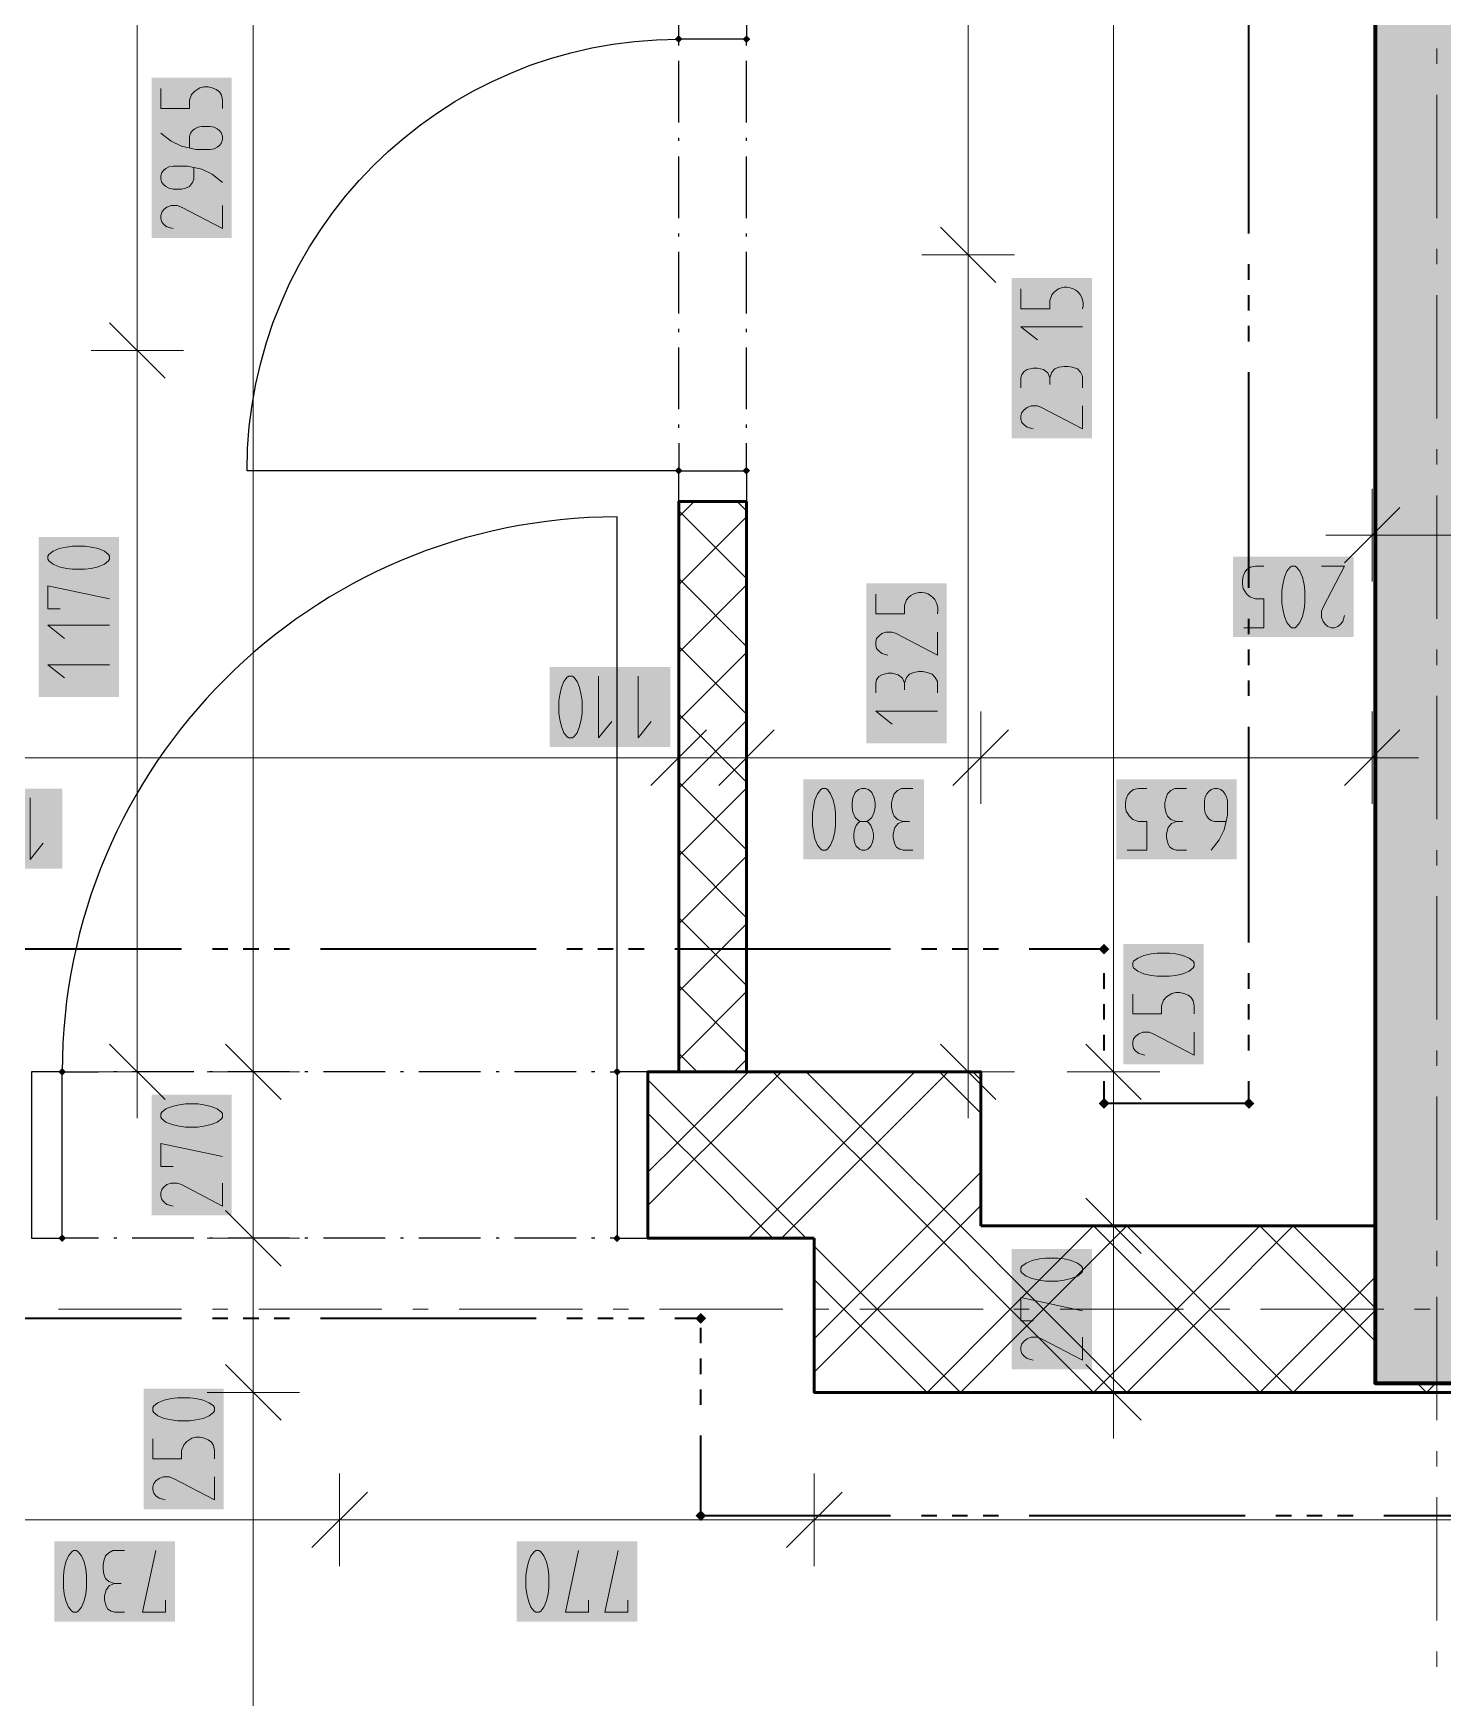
# Model space of a CAD drawing. Header units: millimetres. Extents: x 0 to 594, y 0 to 420.
# Drawn here: x 214.18 to 235.12, y 231.78 to 256.5 of the extents above; entities that cross this region are included whole.
import ezdxf

# ---------------------------------------------------------------- set-up
doc = ezdxf.new("R2010")
doc.units = ezdxf.units.MM
doc.header["$LTSCALE"] = 8
for name, color, linetype in [('PDF_Dvere', 7, 'Continuous'), ('PDF_Koty delkove', 7, 'Continuous'), ('PDF_Osy hlavni', 7, 'Continuous'), ('PDF_Pozarni useky', 7, 'Continuous'), ('PDF_Pricky zdene', 7, 'Continuous'), ('PDF_Steny akusticke', 7, 'Continuous'), ('PDF_Steny obvodove nosne', 7, 'Continuous')]:
    doc.layers.add(name, color=color, linetype=linetype)

msp = doc.modelspace()

# ---------------------------------------------------------------- linework, layer by layer
at = {"layer": 'PDF_Dvere', "lineweight": 25}
for points in [[(224.772, 256.874), (224.772, 256.416), (223.765, 256.416), (223.765, 256.874)], [(224.772, 250.005), (224.772, 249.547), (223.765, 249.547), (223.765, 250.005)], [(214.148, 238.603), (214.606, 238.603), (214.606, 241.075), (214.148, 241.075)], [(222.849, 238.603), (223.307, 238.603), (223.307, 241.075), (222.849, 241.075)]]:
    msp.add_lwpolyline(points, close=True, dxfattribs=at)
for points in [[(223.765, 250.415), (223.765, 250.005), (217.353, 250.005, -0.414213), (223.765, 256.416)], [(222.746, 241.075), (222.849, 241.075), (222.849, 249.318, 0.414212), (214.606, 241.075), (215.144, 241.075)]]:
    msp.add_lwpolyline(points, format="xyb", dxfattribs=at)
for points in [[(223.765, 256.323), (223.765, 256.368)], [(224.772, 256.323), (224.772, 256.368)], [(223.765, 255.178), (223.765, 256.094)], [(224.772, 255.178), (224.772, 256.094)], [(223.765, 254.903), (223.765, 254.949)], [(224.772, 254.903), (224.772, 254.949)], [(223.765, 253.758), (223.765, 254.674)], [(224.772, 253.758), (224.772, 254.674)], [(223.765, 253.483), (223.765, 253.529)], [(224.772, 253.483), (224.772, 253.529)], [(223.765, 252.339), (223.765, 253.254)], [(224.772, 252.339), (224.772, 253.254)], [(223.765, 252.064), (223.765, 252.11)], [(224.772, 252.064), (224.772, 252.11)], [(223.765, 250.919), (223.765, 251.835)], [(224.772, 250.919), (224.772, 251.835)], [(223.765, 250.644), (223.765, 250.69)], [(224.772, 250.644), (224.772, 250.69)], [(224.772, 250.005), (224.772, 250.415)], [(215.419, 241.075), (215.373, 241.075)], [(216.564, 241.075), (215.648, 241.075)], [(216.839, 241.075), (216.793, 241.075)], [(217.984, 241.075), (217.068, 241.075)], [(218.258, 241.075), (218.213, 241.075)], [(219.403, 241.075), (218.487, 241.075)], [(219.678, 241.075), (219.632, 241.075)], [(220.823, 241.075), (219.907, 241.075)], [(221.098, 241.075), (221.052, 241.075)], [(222.242, 241.075), (221.327, 241.075)], [(222.517, 241.075), (222.471, 241.075)], [(215.144, 238.603), (214.606, 238.603)], [(215.419, 238.603), (215.373, 238.603)], [(216.564, 238.603), (215.648, 238.603)], [(216.839, 238.603), (216.793, 238.603)], [(217.984, 238.603), (217.068, 238.603)], [(218.258, 238.603), (218.213, 238.603)], [(219.403, 238.603), (218.487, 238.603)], [(219.678, 238.603), (219.632, 238.603)], [(220.823, 238.603), (219.907, 238.603)], [(221.098, 238.603), (221.052, 238.603)], [(222.242, 238.603), (221.327, 238.603)], [(222.517, 238.603), (222.471, 238.603)], [(222.849, 238.603), (222.746, 238.603)]]:
    msp.add_lwpolyline(points, dxfattribs=at)
at = {"layer": 'PDF_Dvere', "lineweight": 25, "transparency": 33554559}
for points in [[(223.765, 256.359), (223.707, 256.416), (223.822, 256.416), (223.765, 256.474)], [(224.772, 256.359), (224.715, 256.416), (224.829, 256.416), (224.772, 256.474)], [(223.765, 249.948), (223.707, 250.005), (223.822, 250.005), (223.765, 250.062)], [(224.772, 249.948), (224.715, 250.005), (224.829, 250.005), (224.772, 250.062)], [(214.663, 241.075), (214.606, 241.018), (214.606, 241.133), (214.549, 241.075)], [(222.906, 241.075), (222.849, 241.018), (222.849, 241.133), (222.792, 241.075)], [(214.663, 238.603), (214.606, 238.545), (214.606, 238.66), (214.549, 238.603)], [(222.906, 238.603), (222.849, 238.545), (222.849, 238.66), (222.792, 238.603)]]:
    msp.add_solid(points, dxfattribs=at)
at = {"layer": 'PDF_Koty delkove', "lineweight": 18}
for points in [[(217.445, 145.412), (217.445, 177.641), (217.445, 178.992), (217.445, 192.742), (217.445, 199.815), (217.445, 201.143), (217.445, 202.517), (217.445, 220.102), (217.445, 222.575), (217.445, 236.313), (217.445, 238.603), (217.445, 241.075), (217.445, 268.231), (217.445, 269.559), (217.445, 288.838), (217.445, 313.476), (217.445, 316.956)], [(230.224, 236.313), (230.224, 237.458), (230.224, 238.786), (230.224, 241.075), (230.224, 241.256), (230.224, 262.278), (230.224, 263.606), (230.224, 269.559)], [(215.722, 241.075), (215.722, 251.791), (215.722, 263.652), (215.722, 268.231)], [(228.066, 241.075), (228.066, 253.211), (228.066, 262.278)], [(216.072, 255.681), (216.072, 255.388), (216.498, 255.388), (216.498, 255.51), (216.529, 255.595), (216.575, 255.645), (216.651, 255.693), (216.712, 255.705), (216.773, 255.705), (216.834, 255.693), (216.895, 255.669), (216.941, 255.632), (216.972, 255.584), (216.987, 255.51), (216.987, 255.388)], [(216.498, 254.801), (216.498, 254.972), (216.514, 255.021), (216.544, 255.057), (216.575, 255.082), (216.62, 255.106), (216.681, 255.118), (216.803, 255.118), (216.865, 255.106), (216.91, 255.082), (216.941, 255.057), (216.972, 255.021), (216.987, 254.972), (216.987, 254.923), (216.972, 254.874), (216.941, 254.837), (216.91, 254.813), (216.865, 254.788), (216.803, 254.776), (216.59, 254.776), (216.377, 254.825), (216.224, 254.898), (216.072, 255.021)], [(216.987, 254.287), (216.834, 254.409), (216.681, 254.483), (216.468, 254.531), (216.254, 254.531), (216.193, 254.519), (216.148, 254.495), (216.117, 254.47), (216.086, 254.434), (216.072, 254.384), (216.072, 254.336), (216.086, 254.287), (216.117, 254.25), (216.148, 254.226), (216.193, 254.201), (216.254, 254.188), (216.377, 254.188), (216.437, 254.201)], [(216.437, 254.201), (216.498, 254.226), (216.544, 254.287), (216.56, 254.336), (216.56, 254.507)], [(216.987, 253.944), (216.987, 253.601), (216.377, 253.92), (216.315, 253.944), (216.224, 253.944), (216.163, 253.92), (216.117, 253.883), (216.086, 253.846), (216.072, 253.797), (216.072, 253.749), (216.086, 253.7), (216.117, 253.663), (216.163, 253.626), (216.254, 253.601)], [(228.478, 252.799), (227.653, 253.623)], [(228.752, 253.211), (228.066, 253.211), (227.379, 253.211)], [(216.134, 251.379), (215.31, 252.203)], [(229.766, 252.142), (228.85, 252.142), (229.094, 251.947)], [(216.409, 251.791), (215.722, 251.791), (215.035, 251.791)], [(228.85, 251.237), (228.85, 251.384), (228.865, 251.433), (228.896, 251.481), (228.942, 251.506), (229.033, 251.53), (229.094, 251.53), (229.186, 251.506), (229.247, 251.457), (229.277, 251.384), (229.277, 251.286)], [(229.766, 251.237), (229.766, 251.408), (229.735, 251.469), (229.689, 251.518), (229.613, 251.542), (229.552, 251.555), (229.491, 251.555), (229.414, 251.542), (229.354, 251.518), (229.308, 251.469), (229.277, 251.384)], [(229.766, 250.968), (229.766, 250.625), (229.155, 250.943), (229.094, 250.968), (229.002, 250.968), (228.942, 250.943), (228.896, 250.907), (228.865, 250.87), (228.85, 250.821), (228.85, 250.772), (228.865, 250.723), (228.896, 250.686), (228.942, 250.65), (229.033, 250.625)], [(234.068, 249.734), (234.068, 249.047), (234.068, 248.36)], [(234.48, 249.459), (233.656, 248.635)], [(234.068, 249.047), (233.381, 249.047)], [(268.276, 249.047), (267.269, 249.047), (262.879, 249.047), (257.148, 249.047), (237.457, 249.047), (235.946, 249.047), (234.068, 249.047)], [(232.163, 247.673), (232.457, 247.673), (232.457, 248.1), (232.334, 248.1), (232.249, 248.131), (232.2, 248.177), (232.152, 248.253), (232.139, 248.313), (232.139, 248.375), (232.152, 248.436), (232.176, 248.497), (232.213, 248.542), (232.261, 248.574), (232.334, 248.589), (232.457, 248.589)], [(232.873, 247.673), (232.922, 247.673), (232.946, 247.688), (232.995, 247.749), (233.032, 247.841), (233.057, 247.948), (233.069, 248.039), (233.069, 248.222), (233.057, 248.313), (233.032, 248.421), (232.995, 248.512), (232.946, 248.574), (232.922, 248.589), (232.873, 248.589), (232.848, 248.574), (232.8, 248.512), (232.763, 248.421), (232.739, 248.313), (232.726, 248.222)], [(233.313, 248.589), (233.656, 248.589), (233.338, 247.978), (233.313, 247.917), (233.313, 247.825), (233.338, 247.765), (233.374, 247.719), (233.411, 247.688), (233.46, 247.673), (233.509, 247.673), (233.558, 247.688), (233.594, 247.719), (233.631, 247.765), (233.656, 247.855)], [(214.578, 247.954), (214.395, 247.954), (214.395, 248.297), (215.311, 248.102)], [(232.726, 248.222), (232.726, 248.039), (232.739, 247.948), (232.763, 247.841), (232.8, 247.749), (232.848, 247.688), (232.873, 247.673)], [(215.311, 247.71), (214.395, 247.71), (214.639, 247.514)], [(227.608, 247.608), (227.608, 247.265), (226.997, 247.584), (226.935, 247.608), (226.844, 247.608), (226.783, 247.584), (226.738, 247.547), (226.706, 247.511), (226.692, 247.461), (226.692, 247.413), (226.706, 247.364), (226.738, 247.327), (226.783, 247.29), (226.874, 247.265)], [(215.311, 247.123), (214.395, 247.123), (214.639, 246.927)], [(227.608, 246.703), (227.608, 246.874), (227.576, 246.935), (227.531, 246.984), (227.455, 247.009), (227.393, 247.021), (227.332, 247.021), (227.256, 247.009), (227.195, 246.984), (227.15, 246.935), (227.119, 246.85)], [(222.574, 246.952), (222.574, 246.036), (222.77, 246.28)], [(223.161, 246.952), (223.161, 246.036), (223.357, 246.28)], [(226.692, 246.703), (226.692, 246.85), (226.706, 246.899), (226.738, 246.948), (226.783, 246.973), (226.874, 246.997), (226.935, 246.997), (227.027, 246.973), (227.088, 246.923), (227.119, 246.85), (227.119, 246.752)], [(223.765, 246.428), (223.765, 245.741), (223.765, 245.054)], [(224.772, 246.428), (224.772, 245.741), (224.772, 245.054)], [(227.608, 246.434), (226.692, 246.434), (226.935, 246.239)], [(228.252, 246.428), (228.252, 245.741), (228.252, 245.054)], [(234.068, 246.428), (234.068, 245.741), (234.068, 245.054)], [(224.177, 246.153), (223.353, 245.329)], [(225.184, 246.153), (224.36, 245.329)], [(228.664, 246.153), (227.84, 245.329)], [(234.48, 246.153), (233.656, 245.329)], [(234.068, 245.741), (231.65, 245.741), (230.298, 245.741), (228.252, 245.741), (224.772, 245.741), (223.765, 245.741), (210.576, 245.741)], [(234.068, 245.741), (234.755, 245.741)], [(225.754, 244.916), (225.754, 244.733), (225.766, 244.642), (225.79, 244.535), (225.827, 244.443), (225.875, 244.382), (225.9, 244.367), (225.949, 244.367), (225.974, 244.382), (226.022, 244.443), (226.059, 244.535), (226.084, 244.642), (226.096, 244.733), (226.096, 244.916), (226.084, 245.007), (226.059, 245.115), (226.022, 245.206), (225.974, 245.268), (225.949, 245.283)], [(225.949, 245.283), (225.9, 245.283), (225.875, 245.268), (225.827, 245.206), (225.79, 245.115), (225.766, 245.007), (225.754, 244.916)], [(226.585, 244.81), (226.634, 244.855), (226.671, 244.931), (226.683, 245.007), (226.683, 245.069), (226.671, 245.145), (226.634, 245.222), (226.585, 245.268), (226.536, 245.283), (226.488, 245.283), (226.438, 245.268), (226.389, 245.222), (226.353, 245.145), (226.341, 245.069)], [(227.246, 245.283), (227.075, 245.283), (227.014, 245.252), (226.965, 245.206), (226.94, 245.13), (226.928, 245.069), (226.928, 245.007), (226.94, 244.931), (226.965, 244.871), (227.014, 244.825), (227.099, 244.794)], [(230.426, 244.367), (230.719, 244.367), (230.719, 244.794), (230.597, 244.794), (230.512, 244.825), (230.463, 244.871), (230.414, 244.947), (230.402, 245.007), (230.402, 245.069), (230.414, 245.13), (230.438, 245.191), (230.475, 245.236), (230.524, 245.268), (230.597, 245.283), (230.719, 245.283)], [(231.136, 245.283), (231.075, 245.252), (231.026, 245.206), (231.001, 245.13), (230.989, 245.069), (230.989, 245.007), (231.001, 244.931), (231.026, 244.871), (231.075, 244.825), (231.16, 244.794)], [(231.307, 245.283), (231.136, 245.283)], [(231.894, 244.794), (231.723, 244.794), (231.674, 244.81), (231.637, 244.84), (231.613, 244.871), (231.588, 244.916), (231.576, 244.977), (231.576, 245.099), (231.588, 245.16), (231.613, 245.206), (231.637, 245.236), (231.674, 245.268), (231.723, 245.283), (231.771, 245.283), (231.82, 245.268), (231.857, 245.236), (231.881, 245.206), (231.906, 245.16), (231.919, 245.099), (231.919, 244.886), (231.869, 244.672), (231.796, 244.519), (231.674, 244.367)], [(214.13, 245.144), (214.13, 244.228), (214.325, 244.472)], [(226.341, 245.069), (226.341, 245.007), (226.353, 244.931), (226.389, 244.855), (226.438, 244.81), (226.463, 244.794), (226.561, 244.794), (226.585, 244.81)], [(226.561, 244.794), (226.585, 244.779), (226.622, 244.733), (226.646, 244.672), (226.659, 244.611), (226.659, 244.55), (226.646, 244.489), (226.622, 244.428), (226.573, 244.382), (226.536, 244.367), (226.488, 244.367), (226.451, 244.382), (226.402, 244.428), (226.377, 244.489), (226.365, 244.55), (226.365, 244.611), (226.377, 244.672), (226.402, 244.733), (226.438, 244.779), (226.463, 244.794)], [(227.246, 244.367), (227.099, 244.367), (227.05, 244.382), (227.001, 244.413), (226.976, 244.459), (226.952, 244.55), (226.952, 244.611), (226.976, 244.703), (227.025, 244.764), (227.099, 244.794), (227.196, 244.794)], [(231.307, 244.367), (231.16, 244.367), (231.111, 244.382), (231.062, 244.413), (231.037, 244.459), (231.013, 244.55), (231.013, 244.611), (231.037, 244.703), (231.086, 244.764), (231.16, 244.794), (231.257, 244.794)], [(231.058, 242.839), (230.875, 242.839), (230.784, 242.826), (230.677, 242.802), (230.586, 242.765), (230.524, 242.717), (230.51, 242.692), (230.51, 242.643), (230.524, 242.618), (230.586, 242.57), (230.677, 242.533), (230.784, 242.508), (230.875, 242.496), (231.058, 242.496)], [(231.058, 242.496), (231.15, 242.508), (231.257, 242.533), (231.348, 242.57), (231.41, 242.618), (231.425, 242.643), (231.425, 242.692), (231.41, 242.717), (231.348, 242.765), (231.257, 242.802), (231.15, 242.826), (231.058, 242.839)], [(230.51, 242.227), (230.51, 241.934), (230.936, 241.934), (230.936, 242.056), (230.967, 242.141), (231.013, 242.191), (231.089, 242.239), (231.15, 242.251), (231.211, 242.251), (231.272, 242.239), (231.333, 242.215), (231.379, 242.178), (231.41, 242.13), (231.425, 242.056), (231.425, 241.934)], [(231.425, 241.664), (231.425, 241.322), (230.815, 241.64), (230.753, 241.664), (230.662, 241.664), (230.601, 241.64), (230.555, 241.603), (230.524, 241.567), (230.51, 241.518), (230.51, 241.469), (230.524, 241.42), (230.555, 241.383), (230.601, 241.347), (230.692, 241.322)], [(216.134, 240.663), (215.31, 241.488)], [(217.857, 240.663), (217.033, 241.488)], [(228.478, 240.663), (227.653, 241.488)], [(230.636, 240.663), (229.812, 241.488)], [(216.409, 241.075), (215.722, 241.075), (215.035, 241.075)], [(215.722, 241.075), (215.722, 240.388)], [(218.132, 241.075), (217.445, 241.075), (216.758, 241.075)], [(228.752, 241.075), (228.066, 241.075), (227.379, 241.075)], [(228.066, 241.075), (228.066, 240.388)], [(230.911, 241.075), (230.224, 241.075), (229.537, 241.075)], [(216.148, 240.524), (216.086, 240.476), (216.072, 240.451), (216.072, 240.402), (216.086, 240.377), (216.148, 240.329), (216.239, 240.292), (216.346, 240.267), (216.437, 240.255), (216.62, 240.255), (216.712, 240.267), (216.819, 240.292), (216.91, 240.329), (216.972, 240.377), (216.987, 240.402), (216.987, 240.451), (216.972, 240.476), (216.91, 240.524), (216.819, 240.561), (216.712, 240.585), (216.62, 240.598)], [(216.62, 240.598), (216.437, 240.598), (216.346, 240.585), (216.239, 240.561), (216.148, 240.524)], [(216.254, 239.668), (216.072, 239.668), (216.072, 240.01), (216.987, 239.815)], [(216.987, 239.423), (216.987, 239.081), (216.377, 239.399), (216.315, 239.423), (216.224, 239.423), (216.163, 239.399), (216.117, 239.362), (216.086, 239.326), (216.072, 239.277), (216.072, 239.228), (216.086, 239.179), (216.117, 239.142), (216.163, 239.106), (216.254, 239.081)], [(230.636, 238.374), (229.812, 239.198)], [(217.857, 238.19), (217.033, 239.015)], [(230.911, 238.786), (230.224, 238.786), (229.537, 238.786)], [(218.132, 238.603), (217.445, 238.603), (216.758, 238.603)], [(229.399, 238.308), (229.216, 238.308), (229.125, 238.295), (229.018, 238.271), (228.926, 238.234), (228.865, 238.186), (228.85, 238.161), (228.85, 238.113), (228.865, 238.088), (228.926, 238.039), (229.018, 238.003), (229.125, 237.978), (229.216, 237.965), (229.399, 237.965), (229.491, 237.978)], [(229.491, 237.978), (229.598, 238.003), (229.689, 238.039), (229.751, 238.088), (229.766, 238.113), (229.766, 238.161), (229.751, 238.186), (229.689, 238.234), (229.598, 238.271), (229.491, 238.295), (229.399, 238.308)], [(229.033, 237.378), (228.85, 237.378), (228.85, 237.721), (229.766, 237.526)], [(229.766, 237.134), (229.766, 236.791), (229.155, 237.109), (229.094, 237.134), (229.002, 237.134), (228.942, 237.109), (228.896, 237.073), (228.865, 237.036), (228.85, 236.987), (228.85, 236.938), (228.865, 236.889), (228.896, 236.853), (228.942, 236.816), (229.033, 236.791)], [(217.857, 235.901), (217.033, 236.725)], [(230.636, 235.901), (229.812, 236.725)], [(218.132, 236.313), (217.445, 236.313), (216.758, 236.313)], [(230.911, 236.313), (230.224, 236.313), (229.537, 236.313)], [(230.224, 236.313), (230.224, 235.626)], [(215.953, 235.621), (215.953, 235.328), (216.38, 235.328), (216.38, 235.45), (216.411, 235.536), (216.457, 235.585), (216.533, 235.633), (216.593, 235.646), (216.655, 235.646)], [(216.655, 235.646), (216.716, 235.633), (216.776, 235.609), (216.822, 235.572), (216.853, 235.524), (216.869, 235.45), (216.869, 235.328)], [(216.869, 235.059), (216.869, 234.716), (216.258, 235.034), (216.197, 235.059), (216.105, 235.059), (216.045, 235.034), (215.999, 234.998), (215.968, 234.961), (215.953, 234.912), (215.953, 234.863), (215.968, 234.814), (215.999, 234.777), (216.045, 234.741), (216.135, 234.716)], [(218.727, 235.107), (218.727, 234.42), (218.727, 233.733)], [(225.78, 235.107), (225.78, 234.42), (225.78, 233.733)], [(219.14, 234.832), (218.315, 234.008)], [(226.192, 234.832), (225.367, 234.008)], [(276.428, 234.42), (225.78, 234.42), (218.727, 234.42), (212.041, 234.42), (177.604, 234.42), (176.276, 234.42), (164.736, 234.42), (156.493, 234.42), (151.365, 234.42)], [(215.299, 233.931), (215.25, 233.885), (215.225, 233.809), (215.213, 233.748), (215.213, 233.686), (215.225, 233.61), (215.25, 233.55), (215.299, 233.504), (215.384, 233.473)], [(215.531, 233.962), (215.36, 233.962), (215.299, 233.931)], [(216.143, 233.228), (216.143, 233.046), (215.8, 233.046), (215.995, 233.962)], [(222.425, 233.228), (222.425, 233.046), (222.082, 233.046), (222.277, 233.962)], [(223.012, 233.228), (223.012, 233.046), (222.669, 233.046), (222.864, 233.962)], [(215.531, 233.046), (215.384, 233.046), (215.335, 233.061), (215.286, 233.092), (215.261, 233.138), (215.237, 233.228), (215.237, 233.29), (215.261, 233.381), (215.311, 233.443), (215.384, 233.473), (215.481, 233.473)]]:
    msp.add_lwpolyline(points, dxfattribs=at)
for points in [[(228.85, 252.705), (228.85, 252.411), (229.277, 252.411), (229.277, 252.534), (229.308, 252.619, -0.843876), (229.766, 252.411)], [(226.692, 248.171), (226.692, 247.877), (227.119, 247.877), (227.119, 248), (227.15, 248.085, -0.843837), (227.608, 247.877)]]:
    msp.add_lwpolyline(points, format="xyb", dxfattribs=at)
for points in [[(214.944, 248.884), (214.761, 248.884), (214.67, 248.871), (214.563, 248.847), (214.471, 248.811), (214.41, 248.762), (214.395, 248.737), (214.395, 248.689), (214.41, 248.664), (214.471, 248.615), (214.563, 248.579), (214.67, 248.554), (214.761, 248.541), (214.944, 248.541), (215.036, 248.554), (215.143, 248.579), (215.234, 248.615), (215.296, 248.664), (215.311, 248.689), (215.311, 248.737), (215.296, 248.762), (215.234, 248.811), (215.143, 248.847), (215.036, 248.871)], [(221.987, 246.585), (221.987, 246.401), (222, 246.311), (222.024, 246.204), (222.061, 246.112), (222.109, 246.051), (222.134, 246.036), (222.182, 246.036), (222.207, 246.051), (222.256, 246.112), (222.293, 246.204), (222.318, 246.311), (222.33, 246.401), (222.33, 246.585), (222.318, 246.676), (222.293, 246.783), (222.256, 246.875), (222.207, 246.936), (222.182, 246.952), (222.134, 246.952), (222.109, 246.936), (222.061, 246.875), (222.024, 246.783), (222, 246.676)], [(216.502, 236.233), (216.318, 236.233), (216.228, 236.22), (216.121, 236.196), (216.029, 236.159), (215.968, 236.111), (215.953, 236.086), (215.953, 236.038), (215.968, 236.013), (216.029, 235.964), (216.121, 235.927), (216.228, 235.903), (216.318, 235.89), (216.502, 235.89), (216.593, 235.903), (216.7, 235.927), (216.792, 235.964), (216.853, 236.013), (216.869, 236.038), (216.869, 236.086), (216.853, 236.111), (216.792, 236.159), (216.7, 236.196), (216.593, 236.22)], [(214.626, 233.595), (214.626, 233.412), (214.638, 233.321), (214.662, 233.214), (214.699, 233.122), (214.748, 233.061), (214.773, 233.046), (214.821, 233.046), (214.846, 233.061), (214.894, 233.122), (214.931, 233.214), (214.956, 233.321), (214.969, 233.412), (214.969, 233.595), (214.956, 233.686), (214.931, 233.794), (214.894, 233.885), (214.846, 233.946), (214.821, 233.962), (214.773, 233.962), (214.748, 233.946), (214.699, 233.885), (214.662, 233.794), (214.638, 233.686)], [(221.495, 233.595), (221.495, 233.412), (221.507, 233.321), (221.532, 233.214), (221.568, 233.122), (221.617, 233.061), (221.642, 233.046), (221.69, 233.046), (221.715, 233.061), (221.763, 233.122), (221.8, 233.214), (221.825, 233.321), (221.838, 233.412), (221.838, 233.595), (221.825, 233.686), (221.8, 233.794), (221.763, 233.885), (221.715, 233.946), (221.69, 233.962), (221.642, 233.962), (221.617, 233.946), (221.568, 233.885), (221.532, 233.794), (221.507, 233.686)]]:
    msp.add_lwpolyline(points, close=True, dxfattribs=at)
at = {"layer": 'PDF_Koty delkove', "color": 7, "lineweight": 18, "true_color": 0xffffff, "transparency": 33554559}
for points in [[(217.125, 253.464), (217.125, 255.843), (215.934, 253.464), (215.934, 255.843)], [(229.904, 250.487), (229.904, 252.866), (228.713, 250.487), (228.713, 252.866)], [(215.449, 246.642), (215.449, 249.021), (214.258, 246.642), (214.258, 249.021)], [(233.794, 248.726), (232.002, 248.726), (233.794, 247.536), (232.002, 247.536)], [(227.745, 245.954), (227.745, 248.332), (226.554, 245.954), (226.554, 248.332)], [(223.642, 247.089), (221.85, 247.089), (223.642, 245.899), (221.85, 245.899)], [(214.61, 245.282), (212.231, 245.282), (214.61, 244.091), (212.231, 244.091)], [(227.408, 245.421), (225.617, 245.421), (227.408, 244.23), (225.617, 244.23)], [(232.056, 245.421), (230.265, 245.421), (232.056, 244.23), (230.265, 244.23)], [(231.563, 241.184), (231.563, 242.976), (230.372, 241.184), (230.372, 242.976)], [(217.125, 238.943), (217.125, 240.735), (215.934, 238.943), (215.934, 240.735)], [(229.904, 236.654), (229.904, 238.445), (228.713, 236.654), (228.713, 238.445)], [(217.006, 234.578), (217.006, 236.37), (215.816, 234.578), (215.816, 236.37)], [(216.28, 234.099), (214.489, 234.099), (216.28, 232.909), (214.489, 232.909)], [(223.149, 234.099), (221.358, 234.099), (223.149, 232.909), (221.358, 232.909)]]:
    msp.add_solid(points, dxfattribs=at)
at = {"layer": 'PDF_Osy hlavni', "lineweight": 18}
for points in [[(235.03, 256.048), (235.03, 256.277)], [(235.03, 253.758), (235.03, 255.59)], [(235.03, 253.071), (235.03, 253.3)], [(235.03, 250.782), (235.03, 252.613)], [(235.03, 250.095), (235.03, 250.324)], [(235.03, 247.805), (235.03, 249.637)], [(235.03, 247.118), (235.03, 247.347)], [(235.03, 244.828), (235.03, 246.66)], [(235.03, 244.141), (235.03, 244.37)], [(235.03, 241.852), (235.03, 243.683)], [(235.03, 241.165), (235.03, 241.394)], [(235.03, 238.875), (235.03, 240.707)], [(235.03, 238.188), (235.03, 238.417)], [(235.03, 235.899), (235.03, 237.73)], [(216.381, 237.549), (214.549, 237.549)], [(217.068, 237.549), (216.839, 237.549)], [(219.357, 237.549), (217.526, 237.549)], [(220.044, 237.549), (219.815, 237.549)], [(222.334, 237.549), (220.502, 237.549)], [(223.021, 237.549), (222.792, 237.549)], [(225.311, 237.549), (223.479, 237.549)], [(225.998, 237.549), (225.769, 237.549)], [(228.287, 237.549), (226.456, 237.549)], [(228.974, 237.549), (228.745, 237.549)], [(231.264, 237.549), (229.432, 237.549)], [(231.951, 237.549), (231.722, 237.549)], [(234.24, 237.549), (232.409, 237.549)], [(234.927, 237.549), (234.698, 237.549)], [(235.03, 235.212), (235.03, 235.441)], [(235.03, 232.922), (235.03, 234.754)], [(235.03, 232.235), (235.03, 232.464)]]:
    msp.add_lwpolyline(points, dxfattribs=at)
at = {"layer": 'PDF_Pozarni useky', "lineweight": 35}
for points in [[(232.237, 253.529), (232.237, 256.735)], [(232.237, 252.842), (232.237, 253.071)], [(232.237, 252.384), (232.237, 252.613)], [(232.237, 251.926), (232.237, 252.155)], [(232.237, 248.263), (232.237, 251.468)], [(232.237, 247.576), (232.237, 247.805)], [(232.237, 247.118), (232.237, 247.347)], [(232.237, 246.66), (232.237, 246.889)], [(232.237, 242.997), (232.237, 246.202)], [(216.381, 242.896), (213.175, 242.896)], [(217.068, 242.896), (216.839, 242.896)], [(217.526, 242.896), (217.297, 242.896)], [(217.984, 242.896), (217.755, 242.896)], [(221.647, 242.896), (218.442, 242.896)], [(222.334, 242.896), (222.105, 242.896)], [(222.792, 242.896), (222.563, 242.896)], [(223.25, 242.896), (223.021, 242.896)], [(226.913, 242.896), (223.708, 242.896)], [(227.6, 242.896), (227.371, 242.896)], [(228.058, 242.896), (227.829, 242.896)], [(228.516, 242.896), (228.287, 242.896)], [(230.084, 242.896), (228.974, 242.896)], [(230.084, 242.31), (230.084, 242.539)], [(232.237, 242.31), (232.237, 242.539)], [(230.084, 241.852), (230.084, 242.081)], [(232.237, 241.852), (232.237, 242.081)], [(230.084, 241.394), (230.084, 241.623)], [(232.237, 241.394), (232.237, 241.623)], [(230.084, 240.606), (230.084, 240.936)], [(232.237, 240.606), (232.237, 240.936)], [(232.18, 240.606), (230.084, 240.606)], [(216.381, 237.412), (213.836, 237.412)], [(217.068, 237.412), (216.839, 237.412)], [(217.526, 237.412), (217.297, 237.412)], [(217.984, 237.412), (217.755, 237.412)], [(221.647, 237.412), (218.442, 237.412)], [(222.334, 237.412), (222.105, 237.412)], [(222.792, 237.412), (222.563, 237.412)], [(223.25, 237.412), (223.021, 237.412)], [(224.093, 237.412), (223.708, 237.412)], [(224.093, 237.043), (224.093, 237.272)], [(224.093, 236.585), (224.093, 236.814)], [(224.093, 236.128), (224.093, 236.356)], [(226.913, 234.481), (224.093, 234.481), (224.093, 235.67)], [(227.6, 234.481), (227.371, 234.481)], [(228.058, 234.481), (227.829, 234.481)], [(228.516, 234.481), (228.287, 234.481)], [(232.18, 234.481), (228.974, 234.481)], [(232.867, 234.481), (232.638, 234.481)], [(233.325, 234.481), (233.096, 234.481)], [(233.783, 234.481), (233.554, 234.481)], [(237.446, 234.481), (234.24, 234.481)]]:
    msp.add_lwpolyline(points, dxfattribs=at)
at = {"layer": 'PDF_Pozarni useky', "lineweight": 35, "transparency": 33554559}
for points in [[(230.164, 242.896), (230.084, 242.816), (230.084, 242.976), (230.004, 242.896)], [(230.084, 242.816), (230.004, 242.896), (230.164, 242.896), (230.084, 242.976)], [(230.084, 240.526), (230.004, 240.606), (230.164, 240.606), (230.084, 240.686)], [(230.164, 240.606), (230.084, 240.526), (230.084, 240.686), (230.004, 240.606)], [(232.317, 240.606), (232.237, 240.526), (232.237, 240.686), (232.156, 240.606)], [(232.237, 240.526), (232.156, 240.606), (232.317, 240.606), (232.237, 240.686)], [(224.174, 237.412), (224.093, 237.332), (224.093, 237.492), (224.013, 237.412)], [(224.093, 237.332), (224.013, 237.412), (224.174, 237.412), (224.093, 237.492)], [(224.093, 234.401), (224.013, 234.481), (224.174, 234.481), (224.093, 234.561)], [(224.174, 234.481), (224.093, 234.401), (224.093, 234.561), (224.013, 234.481)]]:
    msp.add_solid(points, dxfattribs=at)
at = {"layer": 'PDF_Pricky zdene', "lineweight": 50}
msp.add_lwpolyline([(224.772, 249.547), (224.772, 247.487), (224.772, 241.075), (224.406, 241.075), (223.765, 241.075), (223.765, 247.487), (223.765, 249.547), (224.772, 249.547)], dxfattribs=at)
at = {"layer": 'PDF_Pricky zdene', "lineweight": 9}
for points in [[(223.994, 249.547), (223.81, 249.364)], [(224.772, 249.41), (224.635, 249.547)], [(224.772, 248.402), (223.81, 249.364), (223.765, 249.41)], [(223.81, 249.364), (223.765, 249.318)], [(224.772, 249.318), (223.81, 248.357)], [(224.772, 247.395), (223.81, 248.357), (223.765, 248.402)], [(223.81, 248.357), (223.765, 248.311)], [(224.772, 248.311), (223.81, 247.349)], [(224.772, 246.387), (223.81, 247.349), (223.765, 247.395)], [(223.81, 247.349), (223.765, 247.303)], [(224.772, 247.303), (223.81, 246.342)], [(224.772, 245.38), (223.81, 246.342), (223.765, 246.387)], [(223.81, 246.342), (223.765, 246.296)], [(224.772, 246.296), (223.81, 245.334)], [(224.772, 244.373), (223.81, 245.334), (223.765, 245.38)], [(223.81, 245.334), (223.765, 245.288)], [(224.772, 245.288), (223.81, 244.327), (223.765, 244.281)], [(224.772, 243.365), (223.81, 244.327), (223.765, 244.373)], [(224.772, 244.281), (223.81, 243.319), (223.765, 243.274)], [(224.772, 242.358), (223.81, 243.319), (223.765, 243.365)], [(224.772, 243.274), (223.81, 242.312), (223.765, 242.266)], [(224.772, 241.35), (223.81, 242.312), (223.765, 242.358)], [(224.772, 242.266), (223.81, 241.304), (223.765, 241.259)], [(224.039, 241.075), (223.81, 241.304), (223.765, 241.35)], [(224.772, 241.259), (224.589, 241.075)]]:
    msp.add_lwpolyline(points, dxfattribs=at)
at = {"layer": 'PDF_Steny akusticke', "lineweight": 9}
for points in [[(223.307, 239.583), (223.746, 240.022), (223.994, 240.269), (224.8, 241.075)], [(223.307, 239.088), (223.994, 239.775), (224.241, 240.022), (225.294, 241.075)], [(225.661, 238.603), (224.241, 240.022), (223.994, 240.269), (223.307, 240.956)], [(224.8, 238.603), (226.219, 240.022), (226.467, 240.269), (227.272, 241.075)], [(228.252, 239.582), (227.456, 238.786), (226.467, 239.775), (226.219, 240.022), (225.166, 241.075)], [(225.294, 238.603), (226.467, 239.775), (226.714, 240.022), (227.767, 241.075)], [(228.252, 239.088), (227.95, 238.786), (226.714, 240.022), (226.467, 240.269), (225.661, 241.075)], [(228.252, 240.462), (227.639, 241.075)], [(228.252, 240.956), (228.133, 241.075)], [(225.166, 238.603), (223.994, 239.775), (223.746, 240.022), (223.307, 240.462)], [(228.692, 237.549), (227.456, 238.786), (226.467, 237.797), (226.219, 237.549)], [(226.467, 237.302), (226.714, 237.549), (227.95, 238.786)], [(230.423, 236.313), (229.187, 237.549), (228.939, 237.797), (227.95, 238.786)], [(231.165, 237.549), (229.929, 238.786), (228.939, 237.797), (228.692, 237.549)], [(228.939, 237.302), (229.187, 237.549), (230.423, 238.786)], [(230.423, 238.786), (231.412, 237.797), (231.66, 237.549), (232.896, 236.313), (233.885, 237.302), (233.638, 237.549), (232.401, 236.313), (231.412, 237.302)], [(233.638, 237.549), (232.401, 238.786), (231.412, 237.797), (231.165, 237.549)], [(234.114, 237.568), (233.885, 237.797), (232.896, 238.786), (231.66, 237.549), (231.412, 237.302)], [(226.467, 237.797), (225.78, 238.483)], [(226.219, 237.549), (225.78, 237.989)], [(233.638, 237.549), (233.885, 237.797), (234.114, 238.026)], [(227.95, 236.313), (226.714, 237.549), (226.467, 237.797)], [(225.78, 236.615), (226.467, 237.302), (226.219, 237.549), (225.78, 237.11)], [(227.95, 236.313), (228.939, 237.302), (228.692, 237.549), (227.456, 236.313), (226.467, 237.302)], [(230.423, 236.313), (231.412, 237.302), (231.165, 237.549), (229.929, 236.313), (228.939, 237.302)], [(233.885, 237.302), (234.114, 237.531)], [(234.114, 237.073), (233.885, 237.302)], [(234.874, 236.313), (234.737, 236.45)], [(234.874, 236.313), (235.012, 236.45)]]:
    msp.add_lwpolyline(points, dxfattribs=at)
at = {"layer": 'PDF_Steny akusticke', "lineweight": 50}
for points in [[(225.78, 238.603), (224.406, 238.603), (223.307, 238.603), (223.307, 241.075), (223.765, 241.075), (224.406, 241.075), (224.772, 241.075), (228.252, 241.075), (228.252, 238.786)], [(235.946, 236.45), (234.114, 236.45), (234.114, 238.786), (234.068, 238.786), (228.252, 238.786)], [(225.78, 238.603), (225.78, 236.313), (235.946, 236.313)]]:
    msp.add_lwpolyline(points, dxfattribs=at)
at = {"layer": 'PDF_Steny obvodove nosne', "lineweight": 70}
msp.add_lwpolyline([(234.114, 320.656), (234.114, 316.956), (234.114, 315.811), (234.114, 313.476), (234.114, 263.606), (234.114, 262.278), (234.114, 238.786), (234.114, 236.45), (235.946, 236.45), (235.946, 238.648), (235.946, 246.25), (235.946, 247.67), (235.946, 257.744), (235.946, 319), (235.946, 321.269)], close=True, dxfattribs=at)
at = {"layer": 'PDF_Steny obvodove nosne', "color": 9, "lineweight": 9, "true_color": 0xc0c0c0, "transparency": 33554559}
msp.add_solid([(234.114, 320.656), (234.114, 236.45), (235.946, 321.269), (235.946, 236.45)], dxfattribs=at)

doc.saveas('drawing.dxf')
